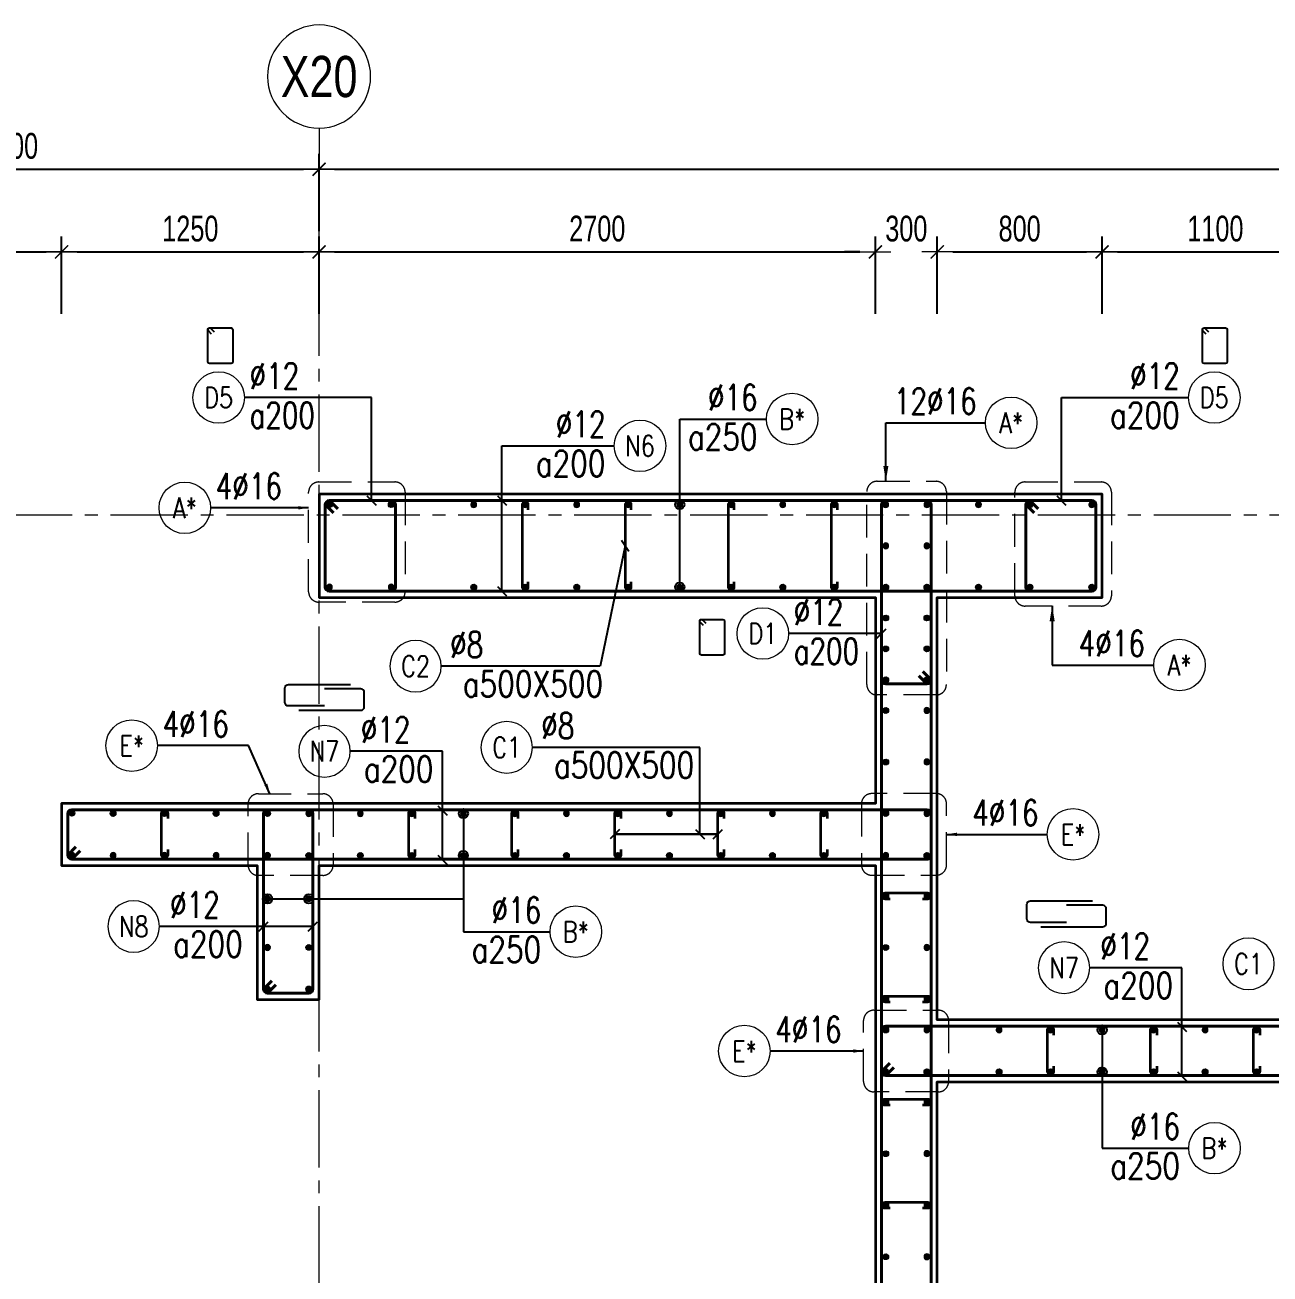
# Model space of a CAD drawing. Header units: millimetres. Extents: x 738475 to 1279438, y -34239 to 156422.
# Drawn here: x 1064326 to 1070368, y 16416 to 22475 of the extents above; entities that cross this region are included whole.
import ezdxf
from ezdxf.enums import TextEntityAlignment as Align

# ---------------------------------------------------------------- set-up
doc = ezdxf.new("R2010")
doc.units = ezdxf.units.MM
doc.header["$MEASUREMENT"] = 0
for name, pattern in [('HIDDEN2', [4.7625, 3.175, -1.5875]), ('HT_Dim Grid$0$CENTER2', [1.125, 0.75, -0.125, 0.125, -0.125]), ('HT_Grid$0$CENTER2', [1.125, 0.75, -0.125, 0.125, -0.125])]:
    doc.linetypes.add(name, pattern=pattern)
doc.layers.get('0').update_dxf_attribs({"lineweight": 20})
doc.layers.get('Defpoints').update_dxf_attribs({"color": 151, "lineweight": 9})
for name, color, linetype, lineweight in [('HT_Dim Grid$0$NDC_S_AXIS', 5, 'HT_Dim Grid$0$CENTER2', 13), ('HT_Dim Grid$0$NDC_S_SYMBOL', 1, 'Continuous', 15), ('HT_Dim Grid$0$NDC_S_TEXT SYMBOL', 7, 'Continuous', 20), ('HT_Grid$0$NDC_S_AXIS', 5, 'HT_Grid$0$CENTER2', 13), ('KC-LEADER', 153, 'Continuous', 18), ('KC-THEP', 6, 'Continuous', 40), ('NDC_S_DIM', 1, 'Continuous', 15), ('NDC_S_HIDDEN', 8, 'HIDDEN2', 13), ('NDC_S_LEADER', 1, 'Continuous', 15), ('NDC_S_REBAR', 4, 'Continuous', 35), ('NDC_S_STIRRUP', 4, 'Continuous', 40), ('NDC_S_VN TEXT', 7, 'Continuous', 20), ('NDC_S_WALL', 6, 'Continuous', 35)]:
    doc.layers.add(name, color=color, linetype=linetype, lineweight=lineweight)
doc.layers.add('Leader', color=6, linetype='Continuous')
doc.layers.add('Ligature', color=1, linetype='Continuous')
doc.styles.add('HT_Dim Grid$0$NDC_ANNO', font='', dxfattribs={"width": 0.8})
doc.styles.add('NDC_ARIAL', font='arial.ttf', dxfattribs={"width": 0.85})
doc.styles.add('NDC_DIM', font='', dxfattribs={"width": 0.75})
doc.styles.add('NDC_EN TXT', font='romans.shx', dxfattribs={"width": 0.8})
doc.styles.get('HT_Dim Grid$0$NDC_ANNO').set_extended_font_data('Dotum')
doc.styles.get('NDC_DIM').set_extended_font_data('Dotum')
doc.dimstyles.new('NDC_1-50', dxfattribs={"dimscale": 50, "dimtxt": 2.5, "dimasz": 1, "dimexe": 1.5, "dimexo": 0, "dimgap": 0.8, "dimtad": 1, "dimdec": 0, "dimdsep": 46, "dimtxsty": 'NDC_ARIAL', "dimblk": 'DIMMARK', "dimcen": 49999.938995, "dimdle": 1.5, "dimclrd": 1, "dimclre": 1, "dimclrt": 3, "dimadec": 0, "dimazin": 0, "dimtfac": 1, "dimtdec": 0, "dimtix": 1, "dimtmove": 2, "dimatfit": 3, "dimfxl": 1, "dimarcsym": 0})
doc.dimstyles.new('NDC_dim_30', dxfattribs={"dimscale": 30, "dimtxt": 2.5, "dimasz": 1.5, "dimexe": 1.5, "dimexo": 2.5, "dimgap": 1, "dimtad": 1, "dimdec": 0, "dimzin": 0, "dimdsep": 46, "dimtxsty": 'NDC_DIM', "dimblk": 'DIMMARK', "dimcen": 0.09, "dimdle": 1.2, "dimclrd": 1, "dimclre": 1, "dimclrt": 3, "dimadec": 0, "dimazin": 0, "dimtfac": 1, "dimtdec": 0, "dimtix": 1, "dimtofl": 0, "dimtmove": 0, "dimatfit": 3, "dimfxl": 6, "dimfxlon": 1, "dimtolj": 1, "dimtzin": 0, "dimarcsym": 0})
doc.dimstyles.new('NDC_dim_50', dxfattribs={"dimscale": 50, "dimtxt": 2.5, "dimasz": 1.5, "dimexe": 1.5, "dimexo": 2.5, "dimgap": 1, "dimtad": 1, "dimdec": 0, "dimzin": 0, "dimdsep": 46, "dimtxsty": 'NDC_DIM', "dimblk": 'DIMMARK', "dimcen": 0.09, "dimdle": 1.2, "dimclrd": 1, "dimclre": 1, "dimclrt": 3, "dimadec": 0, "dimazin": 0, "dimtfac": 1, "dimtdec": 0, "dimtix": 1, "dimtofl": 0, "dimtmove": 0, "dimatfit": 3, "dimfxl": 6, "dimfxlon": 1, "dimtolj": 1, "dimtzin": 0, "dimarcsym": 0})

# ---------------------------------------------------------------- blocks, each defined once
blk = doc.blocks.new('THEP')
at = {"layer": 'KC-LEADER', "color": 6}
blk.add_circle((0, 0), 14, dxfattribs=at)
at = {"layer": 'KC-THEP'}
for p, q in [((-14, 0), (14, 0)), ((9.9, 9.9), (-9.9, -9.9)), ((-9.9, 9.9), (9.9, -9.9)), ((0, 14), (0, -14))]:
    blk.add_line(p, q, dxfattribs=at)
blk = doc.blocks.new('DIMMARK')
at = {"layer": 'NDC_S_DIM', "color": 1}
blk.add_line((-1.5, 0), (1, 0), dxfattribs=at)
at = {"layer": 'NDC_S_DIM', "color": 2, "const_width": 0.1}
blk.add_lwpolyline([(-0.424, -0.424), (0.424, 0.424)], dxfattribs=at)
blk = doc.blocks.new('*U11')
blk.add_circle((-2.5, 0), 2.5)
at = {"layer": 'NDC_S_VN TEXT', "color": 3, "style": 'NDC_EN TXT', "width": 0.75}
for tag, p in [('DK1', (0.5, 0.85)), ('KC1', (0.5, -2.97))]:
    blk.add_attdef(tag, p, '', height=2.5, dxfattribs=at)
at = {"layer": 'NDC_S_VN TEXT', "color": 7, "style": 'NDC_EN TXT', "width": 0.8}
blk.add_attdef('SH2', text='', height=2, dxfattribs=at).set_placement((-2.5, 0), align=Align.MIDDLE)
blk = doc.blocks.new('*U13')
blk.add_circle((-2.5, 0), 2.5)
at = {"layer": 'NDC_S_VN TEXT', "color": 3, "style": 'NDC_EN TXT', "width": 0.75}
blk.add_attdef('DK1', (0.5, 0.85), '', height=2.5, dxfattribs=at)
at = {"layer": 'NDC_S_VN TEXT', "color": 7, "style": 'NDC_EN TXT', "width": 0.8}
blk.add_attdef('SH2', text='', height=2, dxfattribs=at).set_placement((-2.5, 0), align=Align.MIDDLE)
blk = doc.blocks.new('*U10')
blk.add_circle((2.5, 0), 2.5)
at = {"layer": 'NDC_S_VN TEXT', "color": 3, "style": 'NDC_EN TXT'}
for tag, width, p in [('DK2', 0.75, (-0.85, 0.85)), ('KC2', 0.8, (-0.85, -2.97))]:
    blk.add_attdef(tag, text='', height=2.5, dxfattribs=dict(at, width=width)).set_placement(p, align=Align.RIGHT)
at = {"layer": 'NDC_S_VN TEXT', "color": 7, "style": 'NDC_EN TXT', "width": 0.8}
blk.add_attdef('SH3', text='', height=2, dxfattribs=at).set_placement((2.5, 0), align=Align.MIDDLE)
blk = doc.blocks.new('*U9')
blk.add_circle((2.5, 0), 2.5)
at = {"layer": 'NDC_S_VN TEXT', "color": 3, "style": 'NDC_EN TXT', "width": 0.75}
blk.add_attdef('DK2', text='', height=2.5, dxfattribs=at).set_placement((-0.85, 0.85), align=Align.RIGHT)
at = {"layer": 'NDC_S_VN TEXT', "color": 7, "style": 'NDC_EN TXT', "width": 0.8}
blk.add_attdef('SH3', text='', height=2, dxfattribs=at).set_placement((2.5, 0), align=Align.MIDDLE)
blk = doc.blocks.new('A$C72321851')
at = {"layer": 'Ligature'}
for points in [[(-60.9, -129.3), (-60.9, 170.9, -0.414214), (-43.3, 188.5), (25.8, 188.5, -0.414214), (43.4, 170.9), (43.4, -4.3)], [(-39.7, -4.3), (-39.7, -179.5, 0.414214), (-22.1, -197.1), (47, -197.1, 0.414214), (64.6, -179.5), (64.6, 120.7)]]:
    blk.add_lwpolyline(points, format="xyb", dxfattribs=at)
blk = doc.blocks.new('*D927')
at = {"layer": 'Defpoints', "color": 0, "ltscale": 200, "transparency": 16777216}
for p in [(1064503.3, 21374), (1063053.3, 20198.3), (1064503.3, 20198.3)]:
    blk.add_point(p, dxfattribs=at)
at = {"layer": 'NDC_S_DIM', "color": 1, "lineweight": -2, "ltscale": 200, "transparency": 16777216}
for p, q in [((1063053.3, 21074), (1063053.3, 21449)), ((1064503.3, 21074), (1064503.3, 21449)), ((1063128.3, 21374), (1064428.3, 21374))]:
    blk.add_line(p, q, dxfattribs=at)
at = {"layer": 'NDC_S_DIM', "color": 1, "lineweight": -2, "ltscale": 200, "transparency": 16777216, "xscale": 75, "yscale": 75, "zscale": 75, "rotation": 180}
blk.add_blockref('DIMMARK', (1063053.3, 21374), dxfattribs=at)
at = {"layer": 'NDC_S_DIM', "color": 1, "lineweight": -2, "ltscale": 200, "transparency": 16777216, "xscale": 75, "yscale": 75, "zscale": 75}
blk.add_blockref('DIMMARK', (1064503.3, 21374), dxfattribs=at)
at = {"layer": 'NDC_S_DIM', "color": 3, "ltscale": 200, "transparency": 16777216, "insert": (1063778.3, 21486.6), "char_height": 125, "attachment_point": 5, "style": 'NDC_DIM'}
blk.add_mtext('\\A1;1450', dxfattribs=at)
blk = doc.blocks.new('*D928')
at = {"layer": 'Defpoints', "color": 0, "ltscale": 200, "transparency": 16777216}
for p in [(1068753.3, 21374), (1068453.3, 19698.3), (1068753.3, 19698.3)]:
    blk.add_point(p, dxfattribs=at)
at = {"layer": 'NDC_S_DIM', "color": 1, "lineweight": -2, "ltscale": 200, "transparency": 16777216}
for p, q in [((1068453.3, 21074), (1068453.3, 21449)), ((1068753.3, 21074), (1068753.3, 21449)), ((1068378.3, 21374), (1068303.3, 21374)), ((1068828.3, 21374), (1068903.3, 21374))]:
    blk.add_line(p, q, dxfattribs=at)
at = {"layer": 'NDC_S_DIM', "color": 1, "lineweight": -2, "ltscale": 200, "transparency": 16777216, "xscale": 75, "yscale": 75, "zscale": 75}
blk.add_blockref('DIMMARK', (1068453.3, 21374), dxfattribs=at)
at = {"layer": 'NDC_S_DIM', "color": 1, "lineweight": -2, "ltscale": 200, "transparency": 16777216, "xscale": 75, "yscale": 75, "zscale": 75, "rotation": 180}
blk.add_blockref('DIMMARK', (1068753.3, 21374), dxfattribs=at)
at = {"layer": 'NDC_S_DIM', "color": 3, "ltscale": 200, "transparency": 16777216, "insert": (1068603.3, 21486.6), "char_height": 125, "attachment_point": 5, "style": 'NDC_DIM'}
blk.add_mtext('\\A1;300', dxfattribs=at)
blk = doc.blocks.new('*D929')
at = {"layer": 'Defpoints', "color": 0, "ltscale": 200, "transparency": 16777216}
for p in [(1069553.3, 21374), (1069553.3, 19948.3), (1068753.3, 19698.3)]:
    blk.add_point(p, dxfattribs=at)
at = {"layer": 'NDC_S_DIM', "color": 1, "lineweight": -2, "ltscale": 200, "transparency": 16777216}
for p, q in [((1068753.3, 21074), (1068753.3, 21449)), ((1069553.3, 21074), (1069553.3, 21449)), ((1068828.3, 21374), (1069478.3, 21374))]:
    blk.add_line(p, q, dxfattribs=at)
at = {"layer": 'NDC_S_DIM', "color": 1, "lineweight": -2, "ltscale": 200, "transparency": 16777216, "xscale": 75, "yscale": 75, "zscale": 75, "rotation": 180}
blk.add_blockref('DIMMARK', (1068753.3, 21374), dxfattribs=at)
at = {"layer": 'NDC_S_DIM', "color": 1, "lineweight": -2, "ltscale": 200, "transparency": 16777216, "xscale": 75, "yscale": 75, "zscale": 75}
blk.add_blockref('DIMMARK', (1069553.3, 21374), dxfattribs=at)
at = {"layer": 'NDC_S_DIM', "color": 3, "ltscale": 200, "transparency": 16777216, "insert": (1069153.3, 21486.6), "char_height": 125, "attachment_point": 5, "style": 'NDC_DIM'}
blk.add_mtext('\\A1;800', dxfattribs=at)
blk = doc.blocks.new('*D930')
at = {"layer": 'Defpoints', "color": 0, "ltscale": 200, "transparency": 16777216}
for p in [(1070653.3, 21374), (1069553.3, 19948.3), (1070653.3, 19948.3)]:
    blk.add_point(p, dxfattribs=at)
at = {"layer": 'NDC_S_DIM', "color": 1, "lineweight": -2, "ltscale": 200, "transparency": 16777216}
for p, q in [((1069553.3, 21074), (1069553.3, 21449)), ((1070653.3, 21074), (1070653.3, 21449)), ((1069628.3, 21374), (1070578.3, 21374))]:
    blk.add_line(p, q, dxfattribs=at)
at = {"layer": 'NDC_S_DIM', "color": 1, "lineweight": -2, "ltscale": 200, "transparency": 16777216, "xscale": 75, "yscale": 75, "zscale": 75, "rotation": 180}
blk.add_blockref('DIMMARK', (1069553.3, 21374), dxfattribs=at)
at = {"layer": 'NDC_S_DIM', "color": 1, "lineweight": -2, "ltscale": 200, "transparency": 16777216, "xscale": 75, "yscale": 75, "zscale": 75}
blk.add_blockref('DIMMARK', (1070653.3, 21374), dxfattribs=at)
at = {"layer": 'NDC_S_DIM', "color": 3, "ltscale": 200, "transparency": 16777216, "insert": (1070103.3, 21486.6), "char_height": 125, "attachment_point": 5, "style": 'NDC_DIM'}
blk.add_mtext('\\A1;1100', dxfattribs=at)
blk = doc.blocks.new('*D937')
at = {"layer": 'Defpoints', "color": 0, "ltscale": 200, "transparency": 16777216}
for p in [(1065753.3, 21775.1), (1062753.3, 21074), (1065753.3, 21074)]:
    blk.add_point(p, dxfattribs=at)
at = {"layer": 'NDC_S_DIM', "color": 1, "lineweight": -2, "ltscale": 200, "transparency": 16777216}
for p, q in [((1062753.3, 21475.1), (1062753.3, 21850.1)), ((1065753.3, 21475.1), (1065753.3, 21850.1)), ((1062828.3, 21775.1), (1065678.3, 21775.1))]:
    blk.add_line(p, q, dxfattribs=at)
at = {"layer": 'NDC_S_DIM', "color": 1, "lineweight": -2, "ltscale": 200, "transparency": 16777216, "xscale": 75, "yscale": 75, "zscale": 75, "rotation": 180}
blk.add_blockref('DIMMARK', (1062753.3, 21775.1), dxfattribs=at)
at = {"layer": 'NDC_S_DIM', "color": 1, "lineweight": -2, "ltscale": 200, "transparency": 16777216, "xscale": 75, "yscale": 75, "zscale": 75}
blk.add_blockref('DIMMARK', (1065753.3, 21775.1), dxfattribs=at)
at = {"layer": 'NDC_S_DIM', "color": 3, "ltscale": 200, "transparency": 16777216, "insert": (1064253.3, 21887.7), "char_height": 125, "attachment_point": 5, "style": 'NDC_DIM'}
blk.add_mtext('\\A1;3000', dxfattribs=at)
blk = doc.blocks.new('*U19')
at = {"layer": 'HT_Dim Grid$0$NDC_S_SYMBOL'}
blk.add_line((0, 5), (0, 9), dxfattribs=at)
blk.add_circle((0, 0), 5, dxfattribs=at)
at = {"layer": 'HT_Dim Grid$0$NDC_S_TEXT SYMBOL', "color": 7, "style": 'HT_Dim Grid$0$NDC_ANNO', "width": 0.8}
blk.add_attdef('GRID', text='', height=4, dxfattribs=at).set_placement((0, 0), align=Align.MIDDLE)
blk = doc.blocks.new('*D947')
at = {"layer": 'Defpoints', "color": 0, "ltscale": 200, "transparency": 16777216}
for p in [(1065753.3, 21374), (1065753.3, 20800.8), (1064503.3, 20198.3)]:
    blk.add_point(p, dxfattribs=at)
at = {"layer": 'NDC_S_DIM', "color": 1, "lineweight": -2, "ltscale": 200, "transparency": 16777216}
for p, q in [((1064503.3, 21074), (1064503.3, 21449)), ((1065753.3, 21074), (1065753.3, 21449)), ((1064578.3, 21374), (1065678.3, 21374))]:
    blk.add_line(p, q, dxfattribs=at)
at = {"layer": 'NDC_S_DIM', "color": 1, "lineweight": -2, "ltscale": 200, "transparency": 16777216, "xscale": 75, "yscale": 75, "zscale": 75, "rotation": 180}
blk.add_blockref('DIMMARK', (1064503.3, 21374), dxfattribs=at)
at = {"layer": 'NDC_S_DIM', "color": 1, "lineweight": -2, "ltscale": 200, "transparency": 16777216, "xscale": 75, "yscale": 75, "zscale": 75}
blk.add_blockref('DIMMARK', (1065753.3, 21374), dxfattribs=at)
at = {"layer": 'NDC_S_DIM', "color": 3, "ltscale": 200, "transparency": 16777216, "insert": (1065128.3, 21486.6), "char_height": 125, "attachment_point": 5, "style": 'NDC_DIM'}
blk.add_mtext('\\A1;1250', dxfattribs=at)
blk = doc.blocks.new('*D948')
at = {"layer": 'Defpoints', "color": 0, "ltscale": 200, "transparency": 16777216}
for p in [(1068453.3, 21374), (1068453.3, 21074), (1065753.3, 20800.8)]:
    blk.add_point(p, dxfattribs=at)
at = {"layer": 'NDC_S_DIM', "color": 1, "lineweight": -2, "ltscale": 200, "transparency": 16777216}
for p, q in [((1065753.3, 21074), (1065753.3, 21449)), ((1068453.3, 21199), (1068453.3, 21449)), ((1065828.3, 21374), (1068378.3, 21374))]:
    blk.add_line(p, q, dxfattribs=at)
at = {"layer": 'NDC_S_DIM', "color": 1, "lineweight": -2, "ltscale": 200, "transparency": 16777216, "xscale": 75, "yscale": 75, "zscale": 75, "rotation": 180}
blk.add_blockref('DIMMARK', (1065753.3, 21374), dxfattribs=at)
at = {"layer": 'NDC_S_DIM', "color": 1, "lineweight": -2, "ltscale": 200, "transparency": 16777216, "xscale": 75, "yscale": 75, "zscale": 75}
blk.add_blockref('DIMMARK', (1068453.3, 21374), dxfattribs=at)
at = {"layer": 'NDC_S_DIM', "color": 3, "ltscale": 200, "transparency": 16777216, "insert": (1067103.3, 21486.6), "char_height": 125, "attachment_point": 5, "style": 'NDC_DIM'}
blk.add_mtext('\\A1;2700', dxfattribs=at)
blk = doc.blocks.new('*D949')
at = {"layer": 'Defpoints', "color": 0, "ltscale": 200, "transparency": 16777216}
for p in [(1077703.3, 21775.1), (1065753.3, 21074), (1077703.3, 20198.3)]:
    blk.add_point(p, dxfattribs=at)
at = {"layer": 'NDC_S_DIM', "color": 1, "lineweight": -2, "ltscale": 200, "transparency": 16777216}
for p, q in [((1065753.3, 21475.1), (1065753.3, 21850.1)), ((1077703.3, 21475.1), (1077703.3, 21850.1)), ((1065828.3, 21775.1), (1077628.3, 21775.1))]:
    blk.add_line(p, q, dxfattribs=at)
at = {"layer": 'NDC_S_DIM', "color": 1, "lineweight": -2, "ltscale": 200, "transparency": 16777216, "xscale": 75, "yscale": 75, "zscale": 75, "rotation": 180}
blk.add_blockref('DIMMARK', (1065753.3, 21775.1), dxfattribs=at)
at = {"layer": 'NDC_S_DIM', "color": 1, "lineweight": -2, "ltscale": 200, "transparency": 16777216, "xscale": 75, "yscale": 75, "zscale": 75}
blk.add_blockref('DIMMARK', (1077703.3, 21775.1), dxfattribs=at)
at = {"layer": 'NDC_S_DIM', "color": 3, "ltscale": 200, "transparency": 16777216, "insert": (1071728.3, 21887.7), "char_height": 125, "attachment_point": 5, "style": 'NDC_DIM'}
blk.add_mtext('\\A1;11950', dxfattribs=at)

msp = doc.modelspace()

# ---------------------------------------------------------------- linework, layer by layer
at = {"layer": 'HT_Grid$0$NDC_S_AXIS', "ltscale": 500}
for p, q in [((1065753.349, 9620.046), (1065753.349, 21775.127)), ((1060803.973, 20098.282), (1079616.991, 20098.282))]:
    msp.add_line(p, q, dxfattribs=at)
at = {"layer": 'Ligature'}
for points in [[(1065231.717, 20975.751), (1065215.751, 20991.717, -0.66817864), (1065221.525, 21005.655), (1065326.154, 21005.655, -0.41421356), (1065334.319, 20997.49), (1065334.318, 20840.383, -0.41421356), (1065326.154, 20832.218), (1065221.525, 20832.218, -0.41421356), (1065213.36, 20840.383), (1065213.36, 20997.49, -0.66817864), (1065227.298, 21003.264), (1065243.264, 20987.298)], [(1070058.595, 20975.751), (1070042.629, 20991.717, -0.66817864), (1070048.403, 21005.655), (1070153.031, 21005.655, -0.41421356), (1070161.196, 20997.49), (1070161.196, 20840.383, -0.41421356), (1070153.031, 20832.218), (1070048.403, 20832.218, -0.41421356), (1070040.238, 20840.383), (1070040.238, 20997.49, -0.66817864), (1070054.176, 21003.264), (1070070.142, 20987.298)], [(1067618.835, 19561.842), (1067602.869, 19577.808, -0.66817864), (1067608.643, 19591.746), (1067713.271, 19591.746, -0.41421356), (1067721.436, 19583.582), (1067721.436, 19426.474, -0.41421356), (1067713.271, 19418.309), (1067608.642, 19418.309, -0.41421356), (1067600.478, 19426.474), (1067600.478, 19583.582, -0.66817864), (1067614.416, 19589.355), (1067630.382, 19573.389)]]:
    msp.add_lwpolyline(points, format="xyb", dxfattribs=at)
at = {"layer": 'NDC_S_HIDDEN', "ltscale": 50}
for points in [[(1065752.328, 20258.191), (1066120.848, 20258.191, -0.41421356), (1066170.848, 20208.191), (1066170.848, 19725.458, -0.41421356), (1066120.848, 19675.458), (1065752.328, 19675.458, -0.41421356), (1065702.328, 19725.458), (1065702.328, 20208.191, -0.41421356)], [(1068461.464, 20261.369), (1068747.533, 20261.369, -0.41421356), (1068797.533, 20211.369), (1068797.533, 19274.893, -0.41421356), (1068747.533, 19224.893), (1068461.464, 19224.893, -0.41421356), (1068411.464, 19274.893), (1068411.464, 20211.369, -0.41421356)], [(1069180.01, 20258.191), (1069548.53, 20258.191, -0.41421356), (1069598.53, 20208.191), (1069598.53, 19706.141, -0.41421356), (1069548.53, 19656.141), (1069180.01, 19656.141, -0.41421356), (1069130.01, 19706.141), (1069130.01, 20208.191, -0.41421356)], [(1065458.366, 18745.504), (1065771.411, 18745.504, -0.41421356), (1065821.411, 18695.504), (1065821.411, 18399.62, -0.41421356), (1065771.411, 18349.62), (1065458.366, 18349.62, -0.41421356), (1065408.366, 18399.62), (1065408.366, 18695.504, -0.41421356)], [(1068748.293, 18746.574), (1068435.248, 18746.325, 0.41421356), (1068385.288, 18696.285), (1068385.523, 18400.401, 0.41421356), (1068435.563, 18350.441), (1068748.608, 18350.69, 0.41421356), (1068798.568, 18400.729), (1068798.333, 18696.614, 0.41421356)], [(1068445.648, 17695.504), (1068758.693, 17695.504, -0.41421356), (1068808.693, 17645.504), (1068808.693, 17349.62, -0.41421356), (1068758.693, 17299.62), (1068445.648, 17299.62, -0.41421356), (1068395.648, 17349.62), (1068395.648, 17645.504, -0.41421356)]]:
    msp.add_lwpolyline(points, format="xyb", close=True, dxfattribs=at)
at = {"layer": 'NDC_S_REBAR'}
for points in [[(1066768.459, 20123.282), (1066768.459, 20148.282, 1), (1066738.459, 20148.282), (1066738.459, 19748.282, 1), (1066768.459, 19748.282), (1066768.459, 19773.282)], [(1067268.459, 20123.282), (1067268.459, 20148.282, 1), (1067238.459, 20148.282), (1067238.459, 19748.282, 1), (1067268.459, 19748.282), (1067268.459, 19773.282)], [(1067768.459, 20123.282), (1067768.459, 20148.282, 1), (1067738.459, 20148.282), (1067738.459, 19748.282, 1), (1067768.459, 19748.282), (1067768.459, 19773.282)], [(1068268.459, 20123.282), (1068268.459, 20148.282, 1), (1068238.459, 20148.282), (1068238.459, 19748.282, 1), (1068268.459, 19748.282), (1068268.459, 19773.282)], [(1065018.377, 18474.829), (1065018.377, 18449.829, -1), (1064988.377, 18449.829), (1064988.377, 18649.829, -1), (1065018.377, 18649.829), (1065018.377, 18624.829)], [(1066218.349, 18474.829), (1066218.349, 18449.829, -1), (1066188.349, 18449.829), (1066188.349, 18649.829, -1), (1066218.349, 18649.829), (1066218.349, 18624.829)], [(1066718.349, 18474.829), (1066718.349, 18449.829, -1), (1066688.349, 18449.829), (1066688.349, 18649.829, -1), (1066718.349, 18649.829), (1066718.349, 18624.829)], [(1067218.349, 18474.829), (1067218.349, 18449.829, -1), (1067188.349, 18449.829), (1067188.349, 18649.829, -1), (1067218.349, 18649.829), (1067218.349, 18624.829)], [(1067718.349, 18474.829), (1067718.349, 18449.829, -1), (1067688.349, 18449.829), (1067688.349, 18649.829, -1), (1067718.349, 18649.829), (1067718.349, 18624.829)], [(1068218.349, 18474.829), (1068218.349, 18449.829, -1), (1068188.349, 18449.829), (1068188.349, 18649.829, -1), (1068218.349, 18649.829), (1068218.349, 18624.829)], [(1068524.886, 18234.528), (1068499.886, 18234.528, -1), (1068499.886, 18264.528), (1068706.91, 18264.528, -1), (1068706.91, 18234.528), (1068681.91, 18234.528)], [(1068524.914, 17734.528), (1068499.914, 17734.528, -1), (1068499.914, 17764.528), (1068706.938, 17764.528, -1), (1068706.938, 17734.528), (1068681.938, 17734.528)], [(1069318.349, 17424.829), (1069318.349, 17399.829, -1), (1069288.349, 17399.829), (1069288.349, 17599.829, -1), (1069318.349, 17599.829), (1069318.349, 17574.829)], [(1069818.349, 17424.829), (1069818.349, 17399.829, -1), (1069788.349, 17399.829), (1069788.349, 17599.829, -1), (1069818.349, 17599.829), (1069818.349, 17574.829)], [(1070318.349, 17424.829), (1070318.349, 17399.829, -1), (1070288.349, 17399.829), (1070288.349, 17599.829, -1), (1070318.349, 17599.829), (1070318.349, 17574.829)], [(1068524.914, 17234.528), (1068499.914, 17234.528, -1), (1068499.914, 17264.528), (1068706.938, 17264.528, -1), (1068706.938, 17234.528), (1068681.938, 17234.528)], [(1068524.914, 16734.528), (1068499.914, 16734.528, -1), (1068499.914, 16764.528), (1068706.938, 16764.528, -1), (1068706.938, 16734.528), (1068681.938, 16734.528)]]:
    msp.add_lwpolyline(points, format="xyb", dxfattribs=at)
at = {"layer": 'NDC_S_STIRRUP'}
for points in [[(1065843.349, 20128.282), (1065803.349, 20168.282, 0.41421356), (1065783.349, 20148.282), (1065783.349, 19748.282, 0.41421356), (1065803.349, 19728.282), (1069503.349, 19728.282, 0.41421356), (1069523.349, 19748.282), (1069523.349, 20148.282, 0.41421356), (1069503.349, 20168.282), (1065803.349, 20168.282, 0.41421356), (1065783.349, 20148.282), (1065823.349, 20108.282)], [(1065843.349, 20128.282), (1065803.349, 20168.282, 0.41421356), (1065783.349, 20148.282), (1065783.349, 19748.282, 0.41421356), (1065803.349, 19728.282), (1066103.349, 19728.282, 0.41421356), (1066123.349, 19748.282), (1066123.349, 20148.282, 0.41421356), (1066103.349, 20168.282), (1065803.349, 20168.282, 0.41421356), (1065783.349, 20148.282), (1065823.349, 20108.282)], [(1068683.349, 11088.282), (1068723.349, 11048.282, -0.41421356), (1068703.349, 11028.282), (1068503.349, 11028.282, -0.41421356), (1068483.349, 11048.282), (1068483.349, 20148.282, -0.41421356), (1068503.349, 20168.282), (1068703.349, 20168.282, -0.41421356), (1068723.349, 20148.282), (1068723.349, 11048.282, -0.41421356), (1068703.349, 11028.282), (1068663.349, 11068.282)], [(1068683.459, 19338.282), (1068723.459, 19298.282, -0.41421356), (1068703.459, 19278.282), (1068503.459, 19278.282, -0.41421356), (1068483.459, 19298.282), (1068483.349, 20148.282, -0.41421356), (1068503.349, 20168.282), (1068703.349, 20168.282, -0.41421356), (1068723.349, 20148.282), (1068723.459, 19298.282, -0.41421356), (1068703.459, 19278.282), (1068663.459, 19318.282)], [(1069243.349, 20128.282), (1069203.349, 20168.282, 0.41421356), (1069183.349, 20148.282), (1069183.349, 19748.282, 0.41421356), (1069203.349, 19728.282), (1069503.349, 19728.282, 0.41421356), (1069523.349, 19748.282), (1069523.349, 20148.282, 0.41421356), (1069503.349, 20168.282), (1069203.349, 20168.282, 0.41421356), (1069183.349, 20148.282), (1069223.349, 20108.282)], [(1064593.349, 18468.282), (1064553.349, 18428.282, -0.41421356), (1064533.349, 18448.282), (1064533.349, 18648.282, -0.41421356), (1064553.349, 18668.282), (1068703.349, 18668.282, -0.41421356), (1068723.349, 18648.282), (1068723.349, 18448.282, -0.41435759), (1068703.349, 18428.282), (1064553.349, 18428.282, -0.41421356), (1064533.349, 18448.282), (1064573.349, 18488.282)], [(1065523.349, 17838.282), (1065483.349, 17798.282, 0.41421356), (1065503.349, 17778.282), (1065703.349, 17778.282, 0.41421356), (1065723.349, 17798.282), (1065723.349, 18648.282, 0.41421356), (1065703.349, 18668.282), (1065503.349, 18668.282, 0.41421356), (1065483.349, 18648.282), (1065483.349, 17798.282, 0.41421356), (1065503.349, 17778.282), (1065543.349, 17818.282)], [(1068543.349, 17418.282), (1068503.349, 17378.282, -0.41421356), (1068483.349, 17398.282), (1068483.349, 17598.282, -0.41421356), (1068503.349, 17618.282), (1071803.349, 17618.282, -0.41421356), (1071823.349, 17598.282), (1071823.349, 17398.282, -0.41435759), (1071803.349, 17378.282), (1068503.349, 17378.282, -0.41421356), (1068483.349, 17398.282), (1068523.349, 17438.282)]]:
    msp.add_lwpolyline(points, format="xyb", dxfattribs=at)
at = {"layer": 'NDC_S_WALL'}
for points in [[(1071553.349, 17648.282), (1068753.349, 17648.282), (1068753.349, 19698.282), (1069553.349, 19698.282), (1069553.349, 20198.282), (1065753.349, 20198.282), (1065753.349, 19698.282), (1068453.349, 19698.282), (1068453.349, 18698.282), (1064503.349, 18698.282), (1064503.349, 18398.282), (1065453.349, 18398.282), (1065453.349, 17748.282), (1065753.349, 17748.282), (1065753.349, 18398.282), (1068453.349, 18398.282), (1068453.349, 12998.282)], [(1072653.349, 11498.282), (1068753.349, 11498.282), (1068753.349, 17348.282), (1071553.349, 17348.282)]]:
    msp.add_lwpolyline(points, dxfattribs=at)

# ---------------------------------------------------------------- block references
at = {"layer": 'HT_Dim Grid$0$NDC_S_AXIS'}
ref = msp.add_blockref('*U19', (1065753.349, 22225.127), dxfattribs=dict(at, xscale=-50, yscale=50, zscale=50, rotation=180))
ref.add_attrib('GRID', 'X20', dxfattribs={"layer": 'HT_Dim Grid$0$NDC_S_TEXT SYMBOL', "color": 7, "height": 200, "style": 'HT_Dim Grid$0$NDC_ANNO', "width": 0.8}).set_placement((1065753.349, 22225.127), align=Align.MIDDLE)
at = {"layer": 'KC-THEP'}
for p, rotation in [((1065803.349, 20148.282), 9.668564436380946), ((1066103.349, 20148.282), 9.668564436380946), ((1068499.836, 20148.282), 189.6685644359343), ((1068499.836, 20148.282), 189.6685644359343), ((1066503.459, 19748.282), 189.6685644363809), ((1066753.459, 19748.282), 189.6685644363809), ((1067003.459, 19748.282), 189.6685644363809), ((1067253.459, 19748.282), 189.6685644363809), ((1067503.459, 19748.282), 189.6685644363809), ((1067753.459, 19748.282), 189.6685644363809), ((1068003.459, 19748.282), 189.6685644363809), ((1068253.459, 19748.282), 189.6685644363809), ((1068503.349, 19748.282), 189.6685644359343), ((1068503.349, 19748.282), 189.6685644359343), ((1068503.459, 19748.282), 189.6685644363809), ((1068703.349, 19748.282), 189.6685644359343), ((1068703.349, 19748.282), 189.6685644359343), ((1068953.349, 19748.282), 189.6685644363809), ((1069203.349, 19748.282), 189.6685644363809), ((1069503.349, 19748.282), 189.6685644363809), ((1068503.349, 19598.282), 189.6685644359343), ((1068703.349, 19598.282), 189.6685644359343), ((1068503.349, 19448.282), 189.6685644359343), ((1068703.349, 19448.282), 189.6685644359343), ((1068503.349, 19298.282), 189.6685644359343), ((1068703.349, 19298.282), 189.6685644359343), ((1068503.377, 19149.528), 189.6685644363809), ((1068503.377, 18899.528), 189.6685644363809), ((1064553.349, 18651.375), 189.6685644363809), ((1064753.377, 18649.528), 189.6685644363809), ((1065003.377, 18649.528), 189.6685644363809), ((1065253.377, 18649.528), 189.6685644363809), ((1065503.377, 18649.528), 189.6685644363809), ((1068503.377, 18649.528), 189.6685644363809), ((1065703.349, 18446.735), 189.6685644363809), ((1065953.349, 18446.735), 189.6685644363809), ((1066203.349, 18446.735), 189.6685644363809), ((1066453.349, 18446.735), 189.6685644363809), ((1066703.349, 18446.735), 189.6685644363809), ((1066953.349, 18446.735), 189.6685644363809), ((1067203.349, 18446.735), 189.6685644363809), ((1067453.349, 18446.735), 189.6685644363809), ((1067703.349, 18446.735), 189.6685644363809), ((1067953.349, 18446.735), 189.6685644363809), ((1068203.349, 18446.735), 189.6685644363809), ((1068703.349, 18446.735), 189.6685644363809), ((1065703.349, 18236.618), 189.6685644363809), ((1068503.377, 18249.528), 189.6685644363809), ((1065703.349, 18000.328), 189.6685644363809), ((1068503.377, 17999.528), 189.6685644363809), ((1065703.32, 17798.583), 189.6685644363809), ((1068503.377, 17749.528), 189.6685644363809), ((1068503.377, 17599.528), 189.6685644363809), ((1068703.349, 17396.735), 189.6685644363809), ((1069053.349, 17396.735), 189.6685644363809), ((1069303.349, 17396.735), 189.6685644363809), ((1069553.349, 17396.735), 189.6685644363809), ((1069803.349, 17396.735), 189.6685644363809), ((1070053.349, 17396.735), 189.6685644363809), ((1070303.349, 17396.735), 189.6685644363809), ((1068503.377, 17249.528), 189.6685644363809), ((1068503.377, 16999.528), 189.6685644363809), ((1068503.377, 16749.528), 189.6685644363809), ((1068503.377, 16499.528), 189.6685644363809)]:
    msp.add_blockref('THEP', p, dxfattribs=dict(at, rotation=rotation))
at = {"layer": 'KC-THEP', "xscale": -1}
for p, rotation in [((1066503.459, 20148.282), 350.3314355636191), ((1066753.459, 20148.282), 350.3314355636191), ((1067003.459, 20148.282), 350.3314355636191), ((1067253.459, 20148.282), 350.3314355636191), ((1067503.459, 20148.282), 350.3314355636191), ((1067753.459, 20148.282), 350.3314355636191), ((1068003.459, 20148.282), 350.3314355636191), ((1068253.459, 20148.282), 350.3314355636191), ((1068503.459, 20148.282), 350.3314355636191), ((1068703.349, 20148.282), 350.3314355631725), ((1068703.349, 20148.282), 350.3314355631725), ((1068953.349, 20148.282), 350.3314355636191), ((1069203.349, 20148.282), 350.3314355636191), ((1069503.349, 20148.282), 350.3314355636191), ((1068503.349, 19948.282), 170.3314355631724), ((1068503.349, 19948.282), 170.3314355631724), ((1068703.349, 19948.282), 170.3314355631724), ((1068703.349, 19948.282), 170.3314355631724), ((1065803.349, 19748.282), 170.331435563619), ((1066103.349, 19748.282), 170.331435563619), ((1068703.349, 19149.829), 350.3314355636191), ((1068703.349, 18899.829), 350.3314355636191), ((1065703.349, 18649.829), 350.3314355636191), ((1065953.349, 18649.829), 350.3314355636191), ((1066203.349, 18649.829), 350.3314355636191), ((1066453.349, 18649.829), 350.3314355636191), ((1066703.349, 18649.829), 350.3314355636191), ((1066953.349, 18649.829), 350.3314355636191), ((1067203.349, 18649.829), 350.3314355636191), ((1067453.349, 18649.829), 350.3314355636191), ((1067703.349, 18649.829), 350.3314355636191), ((1067953.349, 18649.829), 350.3314355636191), ((1068203.349, 18649.829), 350.3314355636191), ((1068703.349, 18649.829), 350.3314355636191), ((1064553.349, 18448.282), 350.3314355636191), ((1064753.377, 18446.435), 350.3314355636191), ((1065003.377, 18446.435), 350.3314355636191), ((1065253.377, 18446.435), 350.3314355636191), ((1065503.377, 18446.435), 350.3314355636191), ((1068503.377, 18446.435), 350.3314355636191), ((1065503.377, 18236.317), 350.3314355636191), ((1068703.349, 18249.829), 350.3314355636191), ((1065503.377, 18000.028), 350.3314355636191), ((1068703.349, 17999.829), 350.3314355636191), ((1065503.349, 17798.282), 350.3314355636191), ((1068703.349, 17749.829), 350.3314355636191), ((1068703.349, 17599.829), 350.3314355636191), ((1069053.349, 17599.829), 350.3314355636191), ((1069303.349, 17599.829), 350.3314355636191), ((1069553.349, 17599.829), 350.3314355636191), ((1069803.349, 17599.829), 350.3314355636191), ((1070053.349, 17599.829), 350.3314355636191), ((1070303.349, 17599.829), 350.3314355636191), ((1068503.377, 17396.435), 350.3314355636191), ((1068703.349, 17249.829), 350.3314355636191), ((1068703.349, 16999.829), 350.3314355636191), ((1068703.349, 16749.829), 350.3314355636191), ((1068703.349, 16499.829), 350.3314355636191)]:
    msp.add_blockref('THEP', p, dxfattribs=dict(at, rotation=rotation))
at = {"layer": 'Leader', "xscale": -1, "rotation": 270.0000000000001}
for p in [(1065784.149, 19211.284), (1069385.421, 18161.284)]:
    msp.add_blockref('A$C72321851', p, dxfattribs=at)
at = {"layer": 'NDC_S_VN TEXT', "xscale": 50, "yscale": 50, "zscale": 50}
for name, p, values in [('*U11', (1065390.767, 20667.662), {'SH2': 'D5', 'DK1': '%%C12', 'KC1': 'a200'}), ('*U10', (1069972.875, 20667.662), {'SH3': 'D5', 'DK2': '%%c12', 'KC2': 'a200'}), ('*U10', (1067924.071, 20563.301), {'SH3': 'B*', 'DK2': '%%C16', 'KC2': 'a250'}), ('*U9', (1068987.133, 20545.307), {'SH3': 'A*', 'DK2': '12%%C16'}), ('*U10', (1067185.651, 20433.56), {'SH3': 'N6', 'DK2': '%%C12', 'KC2': 'a200'}), ('*U13', (1065226.415, 20132.936), {'SH2': 'A*', 'DK1': '4%%C16'}), ('*U11', (1068031.759, 19522.843), {'SH2': 'D1', 'DK1': '%%C12', 'KC1': 'a200'}), ('*U9', (1069803.999, 19369.881), {'SH3': 'A*', 'DK2': '4%%C16'}), ('*U13', (1064968.802, 18978.99), {'SH2': 'E*', 'DK1': '4%%C16'}), ('*U9', (1069287.323, 18548.672), {'SH3': 'E*', 'DK2': '4%%C16'}), ('*U10', (1066873.96, 18076.36), {'SH3': 'B*', 'DK2': '%%C16', 'KC2': 'a250'}), ('*U13', (1067942.22, 17497.562), {'SH2': 'E*', 'DK1': '4%%C16'}), ('*U10', (1069973.96, 17026.36), {'SH3': 'B*', 'DK2': '%%C16', 'KC2': 'a250'})]:
    msp.add_blockref(name, p, dxfattribs=at).add_auto_attribs(values)
at = {"layer": 'NDC_S_VN TEXT'}
ref = msp.add_blockref('*U10', (1066346.438, 19364.376), dxfattribs=dict(at, xscale=-50, yscale=50, zscale=50))
ref.add_attrib('SH3', 'C2', dxfattribs={"color": 7, "height": 100, "style": 'NDC_EN TXT', "width": 0.8}).set_placement((1066221.438, 19364.376), align=Align.MIDDLE)
ref.add_attrib('DK2', '%%c8', dxfattribs={"color": 3, "height": 125, "style": 'NDC_EN TXT', "width": 0.75}).set_placement((1066549.652, 19406.652), align=Align.RIGHT)
ref.add_attrib('KC2', 'a500X500', dxfattribs={"color": 3, "height": 125, "style": 'NDC_EN TXT', "width": 0.8}).set_placement((1067131.795, 19215.749), align=Align.RIGHT)
ref = msp.add_blockref('*U10', (1065904.16, 18951.692), dxfattribs=dict(at, xscale=-50, yscale=50, zscale=50))
ref.add_attrib('SH3', 'N7', dxfattribs={"color": 7, "height": 100, "style": 'NDC_EN TXT', "width": 0.8}).set_placement((1065779.16, 18951.692), align=Align.MIDDLE)
ref.add_attrib('DK2', '%%C12', dxfattribs={"color": 3, "height": 125, "style": 'NDC_EN TXT', "width": 0.75}).set_placement((1066196.66, 18993.967), align=Align.RIGHT)
ref.add_attrib('KC2', 'a200', dxfattribs={"color": 3, "height": 125, "style": 'NDC_EN TXT', "width": 0.8}).set_placement((1066308.564, 18803.065), align=Align.RIGHT)
ref = msp.add_blockref('*U10', (1066788.887, 18970.806), dxfattribs=dict(at, xscale=-50, yscale=50, zscale=50))
ref.add_attrib('SH3', 'C1', dxfattribs={"color": 7, "height": 100, "style": 'NDC_EN TXT', "width": 0.8}).set_placement((1066663.887, 18970.806), align=Align.MIDDLE)
ref.add_attrib('DK2', '%%c8', dxfattribs={"color": 3, "height": 125, "style": 'NDC_EN TXT', "width": 0.75}).set_placement((1066992.101, 19013.081), align=Align.RIGHT)
ref.add_attrib('KC2', 'a500X500', dxfattribs={"color": 3, "height": 125, "style": 'NDC_EN TXT', "width": 0.8}).set_placement((1067574.244, 18822.179), align=Align.RIGHT)
ref = msp.add_blockref('*U10', (1064978.511, 18101.994), dxfattribs=dict(at, xscale=-50, yscale=50, zscale=50))
ref.add_attrib('SH3', 'N8', dxfattribs={"color": 7, "height": 100, "style": 'NDC_EN TXT', "width": 0.8}).set_placement((1064853.511, 18101.994), align=Align.MIDDLE)
ref.add_attrib('DK2', '%%C12', dxfattribs={"color": 3, "height": 125, "style": 'NDC_EN TXT', "width": 0.75}).set_placement((1065271.011, 18144.27), align=Align.RIGHT)
ref.add_attrib('KC2', 'a200', dxfattribs={"color": 3, "height": 125, "style": 'NDC_EN TXT', "width": 0.8}).set_placement((1065382.916, 17953.367), align=Align.RIGHT)
ref = msp.add_blockref('*U10', (1069493.771, 17901.692), dxfattribs=dict(at, xscale=-50, yscale=50, zscale=50))
ref.add_attrib('SH3', 'N7', dxfattribs={"color": 7, "height": 100, "style": 'NDC_EN TXT', "width": 0.8}).set_placement((1069368.771, 17901.692), align=Align.MIDDLE)
ref.add_attrib('DK2', '%%C12', dxfattribs={"color": 3, "height": 125, "style": 'NDC_EN TXT', "width": 0.75}).set_placement((1069786.271, 17943.967), align=Align.RIGHT)
ref.add_attrib('KC2', 'a200', dxfattribs={"color": 3, "height": 125, "style": 'NDC_EN TXT', "width": 0.8}).set_placement((1069898.176, 17753.065), align=Align.RIGHT)
ref = msp.add_blockref('*U10', (1070388.887, 17920.806), dxfattribs=dict(at, xscale=-50, yscale=50, zscale=50))
ref.add_attrib('SH3', 'C1', dxfattribs={"color": 7, "height": 100, "style": 'NDC_EN TXT', "width": 0.8}).set_placement((1070263.887, 17920.806), align=Align.MIDDLE)
ref.add_attrib('DK2', '%%c8', dxfattribs={"color": 3, "height": 125, "style": 'NDC_EN TXT', "width": 0.75}).set_placement((1070592.101, 17963.081), align=Align.RIGHT)
ref.add_attrib('KC2', 'a500X500', dxfattribs={"color": 3, "height": 125, "style": 'NDC_EN TXT', "width": 0.8}).set_placement((1071174.244, 17772.179), align=Align.RIGHT)

# ---------------------------------------------------------------- dimensions: what is measured, and where the dimension line sits
at = {"layer": 'NDC_S_DIM', "ltscale": 200}
dim = msp.add_linear_dim(base=(1065753.349, 21775.127), p1=(1062753.349, 21073.996), p2=(1065753.349, 21073.996), dimstyle='NDC_dim_50', dxfattribs=at)
dim.commit()
dim.dimension.update_dxf_attribs({"geometry": '*D937', "text_midpoint": (1064253.349, 21887.711)})
for base, p1, p2, picture, middle in [((1077703.349, 21775.127), (1065753.349, 21073.996), (1077703.349, 20198.282), '*D949', (1071728.349, 21887.711)), ((1064503.349, 21373.996), (1063053.349, 20198.282), (1064503.349, 20198.282), '*D927', (1063778.349, 21486.581)), ((1065753.349, 21373.996), (1064503.349, 20198.282), (1065753.349, 20800.786), '*D947', (1065128.349, 21486.581)), ((1068453.349, 21373.996), (1065753.349, 20800.786), (1068453.349, 21073.996), '*D948', (1067103.349, 21486.581)), ((1068753.349, 21373.996), (1068453.349, 19698.282), (1068753.349, 19698.282), '*D928', (1068603.349, 21486.581)), ((1069553.349, 21373.996), (1068753.349, 19698.282), (1069553.349, 19948.282), '*D929', (1069153.349, 21486.581)), ((1070653.349, 21373.996), (1069553.349, 19948.282), (1070653.349, 19948.282), '*D930', (1070103.349, 21486.581))]:
    dim = msp.add_linear_dim(base=base, p1=p1, p2=p2, dimstyle='NDC_dim_50', override={"dimtmove": 1}, dxfattribs=at)
    dim.commit()
    dim.dimension.update_dxf_attribs({"geometry": picture, "text_midpoint": middle})

# ---------------------------------------------------------------- leaders
at = {"layer": 'NDC_S_LEADER'}
for points, dimstyle, override in [([(1066008.049, 20168.282), (1066008.049, 20667.662), (1065390.767, 20667.662)], 'NDC_dim_30', {"dimtad": 0, "dimldrblk": 'Oblique'}), ([(1069355.593, 20168.282), (1069355.593, 20667.662), (1069972.875, 20667.662)], 'NDC_dim_30', {"dimtad": 0, "dimldrblk": 'Oblique'}), ([(1067503.459, 20148.68), (1067503.459, 20563.12), (1067924.071, 20563.12)], 'NDC_dim_30', {"dimgap": 1, "dimtad": 0, "dimldrblk": 'Origin'}), ([(1067503.459, 19748.68), (1067503.459, 20563.12), (1067924.071, 20563.12)], 'NDC_dim_30', {"dimgap": 1, "dimtad": 0, "dimldrblk": 'Origin'}), ([(1068503.953, 20261.369), (1068503.953, 20545.307), (1068987.133, 20545.307)], 'NDC_dim_50', {"dimtad": 0}), ([(1066640.912, 19728.282), (1066640.912, 20433.379), (1067185.65, 20433.379)], 'NDC_dim_30', {"dimtad": 0, "dimldrblk": 'Oblique'}), ([(1066640.912, 20168.282), (1066640.912, 20433.379), (1067185.65, 20433.379)], 'NDC_dim_30', {"dimtad": 0, "dimldrblk": 'Oblique'}), ([(1065702.328, 20132.936), (1065226.415, 20132.936)], 'NDC_1-50', {"dimgap": 0.8, "dimtad": 0}), ([(1067238.459, 19948.282), (1067117.693, 19364.376), (1066346.438, 19364.376)], 'NDC_dim_30', {"dimtad": 0, "dimldrblk": 'Oblique'}), ([(1069311.133, 19657.481), (1069311.133, 19369.881), (1069803.999, 19369.881)], 'NDC_dim_50', {"dimgap": 1, "dimtad": 0}), ([(1068483.349, 19522.843), (1068031.759, 19522.843)], 'NDC_dim_30', {"dimtad": 0, "dimldrblk": 'Oblique'}), ([(1065514.925, 18745.504), (1065410.586, 18978.99), (1064968.802, 18978.99)], 'NDC_1-50', {"dimtad": 0}), ([(1067601.783, 18549.829), (1067601.783, 18970.805), (1066788.887, 18970.805)], 'NDC_dim_30', {"dimtad": 0, "dimldrblk": 'Oblique'}), ([(1066351.595, 18424.844), (1066351.595, 18951.511), (1065904.16, 18951.511)], 'NDC_dim_30', {"dimgap": 1, "dimtad": 0, "dimldrblk": 'Oblique'}), ([(1066351.595, 18664.844), (1066351.595, 18951.511), (1065904.16, 18951.511)], 'NDC_dim_30', {"dimtad": 0, "dimldrblk": 'Oblique'}), ([(1066453.407, 18649.913), (1066453.349, 18076.179), (1066873.96, 18076.179)], 'NDC_dim_30', {"dimgap": 1, "dimtad": 0, "dimldrblk": 'Origin'}), ([(1067188.349, 18549.829), (1067688.349, 18549.829)], 'NDC_dim_30', {"dimtad": 0, "dimldrblk": 'Oblique'}), ([(1067688.349, 18549.829), (1067188.349, 18549.829)], 'NDC_dim_30', {"dimtad": 0, "dimldrblk": 'Oblique'}), ([(1068798.451, 18548.672), (1069287.323, 18548.672)], 'NDC_1-50', {"dimgap": 0.8, "dimtad": 0}), ([(1066453.349, 18446.073), (1066453.349, 18076.179), (1066873.96, 18076.179)], 'NDC_dim_30', {"dimgap": 1, "dimtad": 0, "dimldrblk": 'Origin'}), ([(1065503.377, 18236.317), (1066453.365, 18236.221)], 'NDC_dim_30', {"dimtad": 0, "dimldrblk": 'Origin'}), ([(1065703.801, 18236.297), (1066453.349, 18236.297)], 'NDC_dim_30', {"dimtad": 0, "dimldrblk": 'Origin'}), ([(1065723.349, 18101.994), (1064978.511, 18101.994)], 'NDC_dim_30', {"dimtad": 0, "dimldrblk": 'Oblique'}), ([(1065483.349, 18101.994), (1064978.511, 18101.994)], 'NDC_dim_30', {"dimtad": 0, "dimldrblk": 'Oblique'}), ([(1069941.206, 17374.844), (1069941.206, 17901.511), (1069493.771, 17901.511)], 'NDC_dim_30', {"dimgap": 1, "dimtad": 0, "dimldrblk": 'Oblique'}), ([(1069941.206, 17614.844), (1069941.206, 17901.511), (1069493.771, 17901.511)], 'NDC_dim_30', {"dimtad": 0, "dimldrblk": 'Oblique'}), ([(1069553.407, 17599.913), (1069553.349, 17026.179), (1069973.96, 17026.179)], 'NDC_dim_30', {"dimgap": 1, "dimtad": 0, "dimldrblk": 'Origin'}), ([(1068395.648, 17497.562), (1067942.22, 17497.562)], 'NDC_1-50', {"dimgap": 0.8, "dimtad": 0}), ([(1069553.349, 17396.073), (1069553.349, 17026.179), (1069973.96, 17026.179)], 'NDC_dim_30', {"dimgap": 1, "dimtad": 0, "dimldrblk": 'Origin'})]:
    msp.add_leader(points, dimstyle=dimstyle, override=override, dxfattribs=at)

doc.saveas('drawing.dxf')
